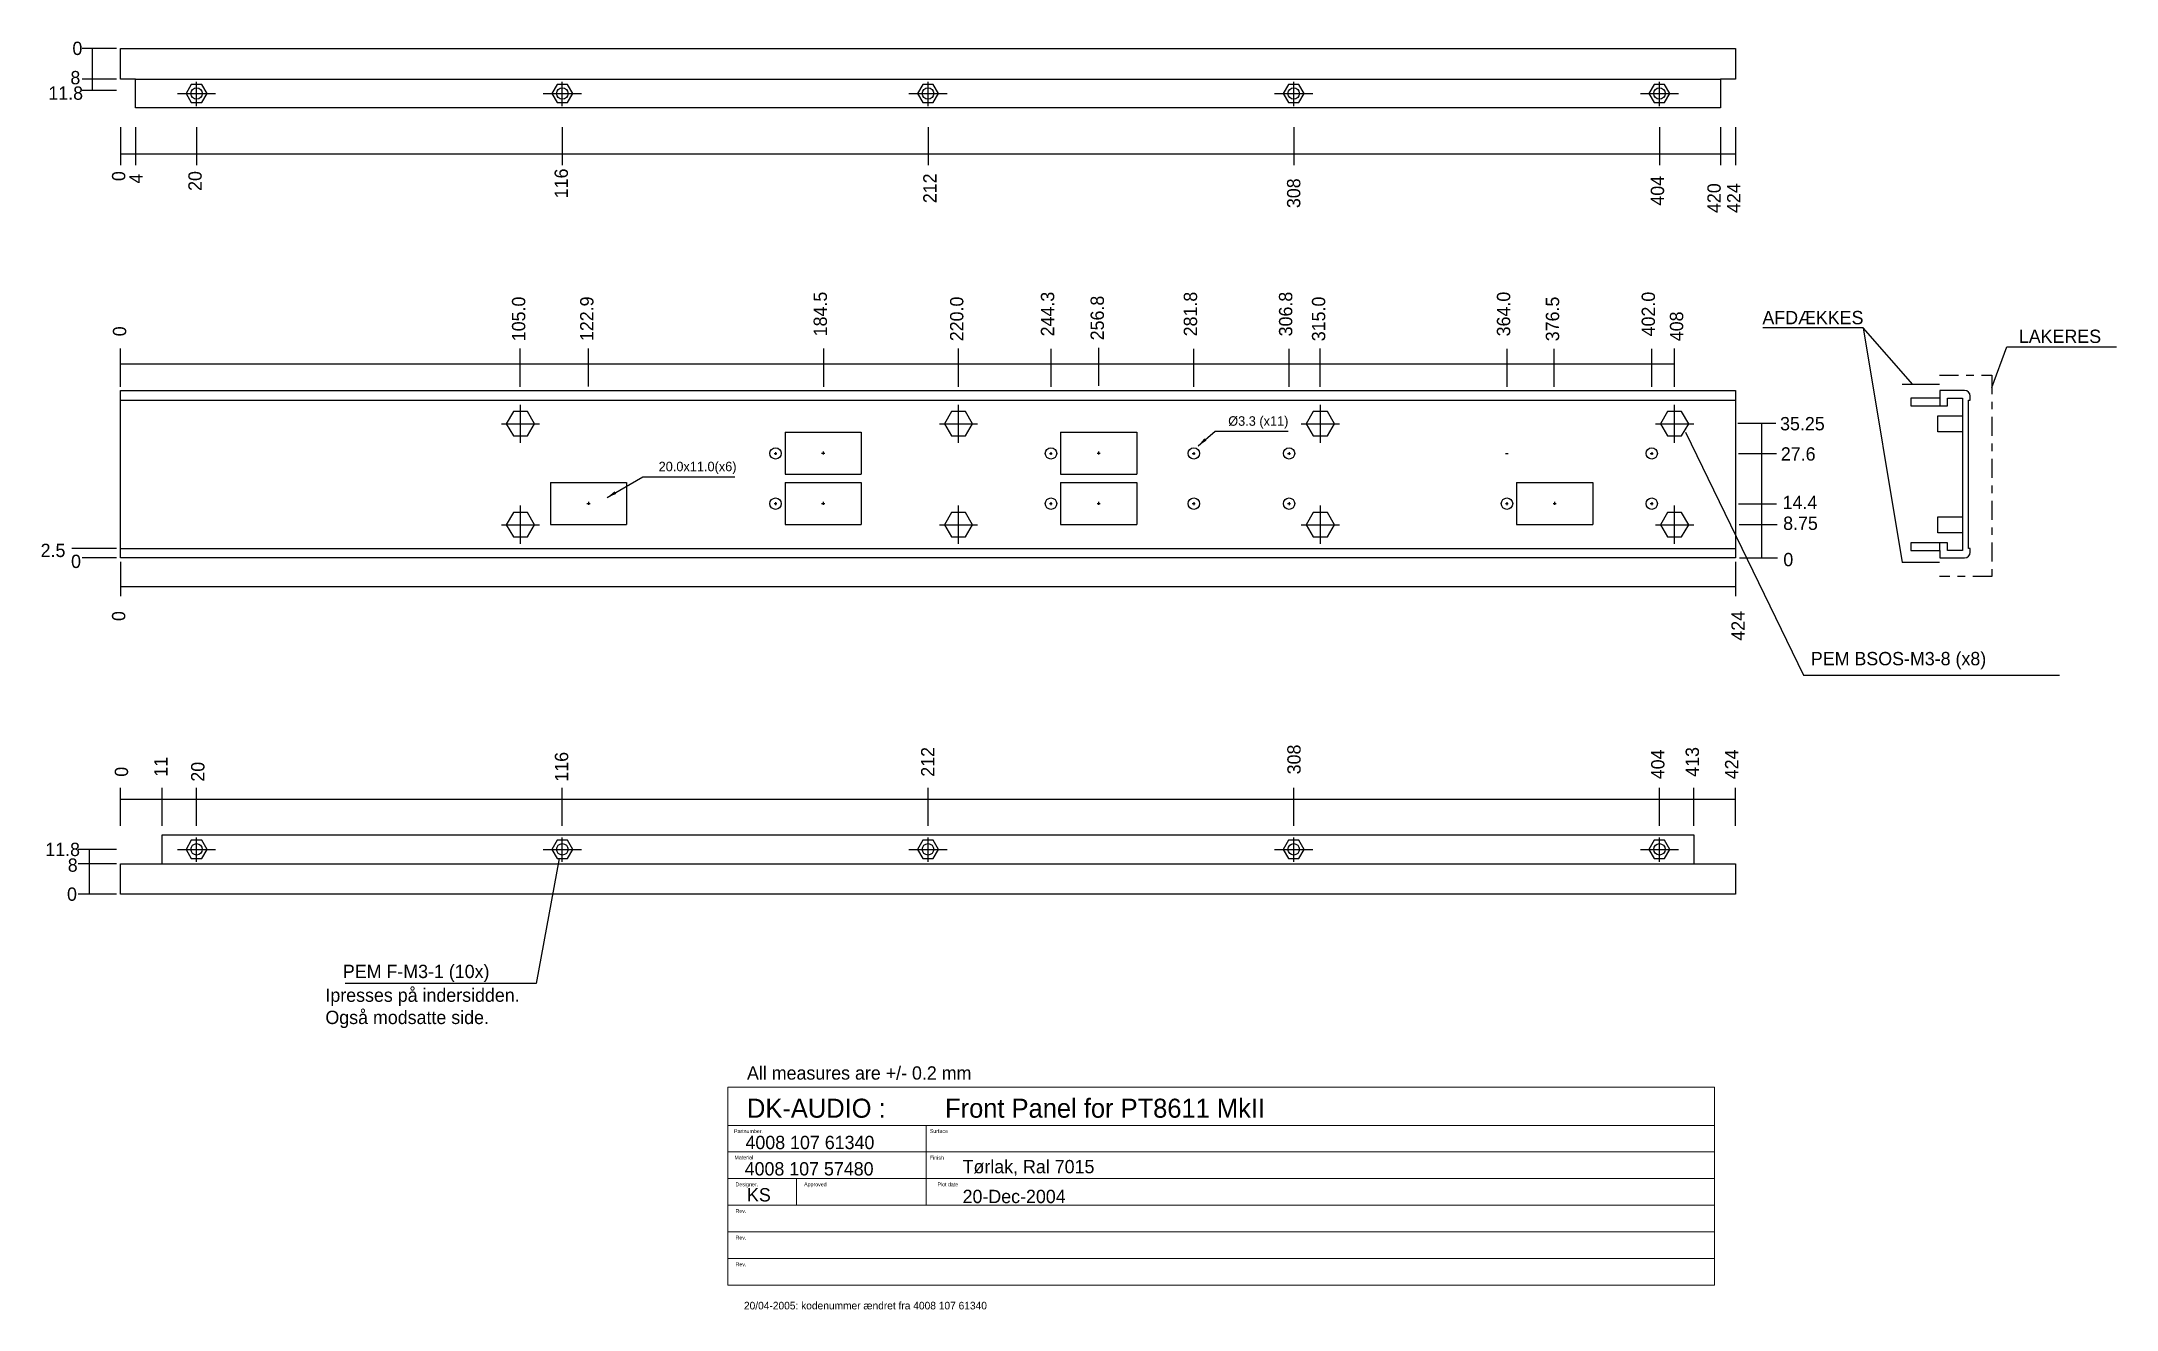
# Model space of a CAD drawing. Header units: millimetres. Extents: x 461 to 1005, y 267 to 600.
import ezdxf

# ---------------------------------------------------------------- set-up
doc = ezdxf.new("R2010")
doc.units = ezdxf.units.MM
doc.linetypes.add('CENT', pattern=[11, 5, -2, 2, -2])
doc.layers.add('110-1DIM', color=1, linetype='Continuous')
doc.layers.add('110-1MEK', color=3, linetype='Continuous')
doc.layers.add('Folie_head', color=2, linetype='Continuous', lineweight=20)
doc.dimstyles.new('ISO-25', dxfattribs={"dimtxt": 2.5, "dimasz": 2.5, "dimexe": 1.25, "dimexo": 0.625, "dimtad": 1, "dimzin": 1, "dimtxsty": 'Standard', "dimcen": 2.5, "dimadec": 0, "dimazin": 0, "dimtfac": 1, "dimtmove": 0, "dimatfit": 3, "dimfxl": 0, "dimarcsym": 0})

msp = doc.modelspace()

# ---------------------------------------------------------------- linework, layer by layer
at = {"layer": '110-1DIM'}
for p, q in [((480.37, 597.92), (471.37, 597.92)), ((473.94, 597.92), (473.94, 586.92)), ((480.37, 589.92), (471.37, 589.92)), ((501.37, 582.82), (501.37, 589.21)), ((597.37, 582.82), (597.37, 589.21)), ((693.37, 582.82), (693.37, 589.21)), ((789.37, 582.82), (789.37, 589.21)), ((885.37, 582.82), (885.37, 589.21)), ((480.37, 586.92), (471.37, 586.92)), ((496.37, 586.12), (506.37, 586.12)), ((592.37, 586.12), (602.37, 586.12)), ((688.37, 586.12), (698.37, 586.12)), ((784.37, 586.12), (794.37, 586.12)), ((880.37, 586.12), (890.37, 586.12)), ((481.37, 577.32), (481.37, 567.32)), ((485.37, 577.32), (485.37, 567.32)), ((501.37, 577.32), (501.37, 567.32)), ((597.37, 577.32), (597.37, 567.32)), ((693.37, 577.32), (693.37, 567.32)), ((789.37, 577.32), (789.37, 567.32)), ((885.37, 577.32), (885.37, 567.32)), ((901.37, 577.32), (901.37, 567.32)), ((905.37, 577.32), (905.37, 567.32)), ((481.37, 570.32), (905.37, 570.32)), ((938.87, 524.57), (912.53, 524.57)), ((938.87, 524.57), (949.13, 462.9)), ((951.94, 509.69), (938.87, 524.57)), ((481.37, 509.12), (481.37, 519.12)), ((586.35, 509.12), (586.35, 519.12)), ((604.25, 509.15), (604.25, 519.15)), ((666.02, 509.12), (666.02, 519.12)), ((701.35, 509.12), (701.35, 519.12)), ((725.68, 509.1), (725.68, 519.1)), ((738.25, 509.35), (738.25, 519.35)), ((763.18, 509.1), (763.18, 519.1)), ((788.18, 509.1), (788.18, 519.1)), ((796.35, 509.12), (796.35, 519.12)), ((845.38, 509.1), (845.38, 519.1)), ((857.75, 509.1), (857.75, 519.1)), ((883.38, 509.1), (883.38, 519.1)), ((889.37, 509.12), (889.37, 519.12)), ((972.61, 508.87), (976.58, 519.61)), ((976.58, 519.61), (1005.36, 519.61)), ((481.37, 515.12), (889.37, 515.12)), ((958.89, 509.69), (949.13, 509.69)), ((586.37, 494.37), (586.37, 504.37)), ((701.37, 494.37), (701.37, 504.37)), ((796.37, 494.37), (796.37, 504.37)), ((889.37, 494.37), (889.37, 504.37)), ((581.37, 499.37), (591.37, 499.37)), ((696.37, 499.37), (706.37, 499.37)), ((791.37, 499.37), (801.37, 499.37)), ((884.37, 499.37), (894.37, 499.37)), ((892.23, 497.19), (923.19, 433.36)), ((905.95, 499.5), (915.9, 499.5)), ((912.23, 464.12), (912.23, 499.45)), ((906.15, 491.55), (916.1, 491.55)), ((586.37, 467.87), (586.37, 477.87)), ((701.37, 467.87), (701.37, 477.87)), ((796.37, 467.87), (796.37, 477.87)), ((889.37, 467.87), (889.37, 477.87)), ((906.15, 478.35), (916.1, 478.35)), ((581.37, 472.87), (591.37, 472.87)), ((696.37, 472.87), (706.37, 472.87)), ((791.37, 472.87), (801.37, 472.87)), ((884.37, 472.87), (894.37, 472.87)), ((906.3, 472.9), (916.25, 472.9)), ((471.37, 466.62), (468.65, 466.62)), ((480.37, 466.62), (471.37, 466.62)), ((480.37, 464.12), (471.37, 464.12)), ((481.37, 463.12), (481.37, 454.12)), ((905.37, 463.12), (905.37, 454.12)), ((906.37, 464.12), (916.37, 464.12)), ((958.89, 462.9), (949.13, 462.9)), ((481.37, 456.62), (905.37, 456.62)), ((923.19, 433.36), (990.39, 433.36)), ((481.37, 393.79), (481.37, 403.79)), ((492.37, 393.79), (492.37, 403.79)), ((501.37, 393.79), (501.37, 403.79)), ((597.37, 393.79), (597.37, 403.79)), ((693.37, 393.79), (693.37, 403.79)), ((789.37, 393.79), (789.37, 403.79)), ((885.37, 393.79), (885.37, 403.79)), ((894.37, 393.79), (894.37, 403.79)), ((905.37, 393.79), (905.37, 403.79)), ((481.37, 400.79), (905.37, 400.79)), ((480.37, 387.59), (470.29, 387.59)), ((473.26, 375.79), (473.26, 387.59)), ((496.37, 387.59), (506.37, 387.59)), ((501.37, 384.29), (501.37, 390.67)), ((592.37, 387.59), (602.37, 387.59)), ((597.37, 384.29), (597.37, 390.67)), ((688.37, 387.59), (698.37, 387.59)), ((693.37, 384.29), (693.37, 390.67)), ((784.37, 387.59), (794.37, 387.59)), ((789.37, 384.29), (789.37, 390.67)), ((880.37, 387.59), (890.37, 387.59)), ((885.37, 384.29), (885.37, 390.67)), ((480.37, 383.79), (470.29, 383.79)), ((596.55, 385.19), (590.51, 352.33)), ((480.37, 375.79), (470.29, 375.79)), ((590.51, 352.33), (540.38, 352.33))]:
    msp.add_line(p, q, dxfattribs=at)
at = {"layer": '110-1DIM', "linetype": 'CENT'}
for p, q in [((958.89, 512.17), (972.61, 512.17)), ((972.61, 512.17), (972.61, 459.27)), ((972.61, 459.27), (958.89, 459.27))]:
    msp.add_line(p, q, dxfattribs=at)
at = {"layer": '110-1MEK'}
for p, q in [((481.37, 597.92), (905.37, 597.92)), ((481.37, 589.92), (481.37, 597.92)), ((905.37, 597.92), (905.37, 589.92)), ((485.37, 589.92), (481.37, 589.92)), ((485.37, 589.92), (901.37, 589.92)), ((485.37, 582.32), (485.37, 589.92)), ((901.37, 589.92), (901.37, 582.32)), ((905.37, 589.92), (901.37, 589.92)), ((901.37, 582.32), (485.37, 582.32)), ((481.37, 508.12), (905.37, 508.12)), ((481.37, 464.12), (481.37, 508.12)), ((905.37, 508.12), (905.37, 464.12)), ((965.47, 508.12), (958.97, 508.12)), ((958.97, 508.12), (958.97, 506.12)), ((966.97, 505.62), (966.97, 506.62)), ((481.37, 505.62), (905.37, 505.62)), ((958.97, 506.12), (951.37, 506.12)), ((951.37, 506.12), (951.37, 504.12)), ((951.37, 504.12), (960.97, 504.12)), ((958.45, 497.27), (958.45, 501.47)), ((958.45, 501.47), (964.97, 501.47)), ((958.97, 506.12), (958.97, 504.12)), ((960.97, 506.12), (964.97, 506.12)), ((960.97, 504.12), (960.97, 506.12)), ((964.97, 506.12), (964.97, 466.12)), ((966.47, 466.62), (966.47, 505.62)), ((966.47, 505.62), (966.97, 505.62)), ((655.85, 497.15), (655.85, 486.15)), ((655.85, 497.15), (675.85, 497.15)), ((675.85, 497.15), (675.85, 486.15)), ((728.15, 497.15), (728.15, 486.15)), ((728.15, 497.15), (748.15, 497.15)), ((748.15, 497.15), (748.15, 486.15)), ((964.97, 497.27), (958.45, 497.27)), ((652.95, 491.6), (653.7, 491.6)), ((653.35, 491.95), (653.35, 491.2)), ((665.45, 491.65), (666.25, 491.65)), ((665.85, 492.05), (665.85, 491.3)), ((725.25, 491.6), (726, 491.6)), ((725.65, 491.95), (725.65, 491.2)), ((737.75, 491.65), (738.55, 491.65)), ((738.15, 492.05), (738.15, 491.3)), ((762.75, 491.6), (763.5, 491.6)), ((763.15, 491.95), (763.15, 491.2)), ((787.75, 491.6), (788.5, 491.6)), ((788.15, 491.95), (788.15, 491.2)), ((844.95, 491.6), (845.7, 491.6)), ((882.95, 491.6), (883.7, 491.6)), ((883.35, 491.95), (883.35, 491.2)), ((655.85, 486.15), (675.85, 486.15)), ((728.15, 486.15), (748.15, 486.15)), ((594.25, 483.95), (614.25, 483.95)), ((594.25, 483.95), (594.25, 472.95)), ((614.25, 483.95), (614.25, 472.95)), ((655.85, 483.95), (675.85, 483.95)), ((655.85, 483.95), (655.85, 472.95)), ((675.85, 483.95), (675.85, 472.95)), ((728.15, 483.95), (748.15, 483.95)), ((728.15, 483.95), (728.15, 472.95)), ((748.15, 483.95), (748.15, 472.95)), ((847.85, 483.95), (867.85, 483.95)), ((847.85, 483.95), (847.85, 472.95)), ((867.85, 483.95), (867.85, 472.95)), ((603.85, 478.45), (604.65, 478.45)), ((604.25, 478.85), (604.25, 478.1)), ((652.95, 478.4), (653.7, 478.4)), ((653.35, 478.75), (653.35, 478)), ((665.45, 478.45), (666.25, 478.45)), ((665.85, 478.85), (665.85, 478.1)), ((725.25, 478.4), (726, 478.4)), ((725.65, 478.75), (725.65, 478)), ((737.75, 478.45), (738.55, 478.45)), ((738.15, 478.85), (738.15, 478.1)), ((762.75, 478.4), (763.5, 478.4)), ((763.15, 478.75), (763.15, 478)), ((787.75, 478.4), (788.5, 478.4)), ((788.15, 478.75), (788.15, 478)), ((844.95, 478.4), (845.7, 478.4)), ((844.95, 478.4), (845.7, 478.4)), ((845.35, 478.75), (845.35, 478)), ((845.35, 478.75), (845.35, 478)), ((857.45, 478.45), (858.25, 478.45)), ((857.85, 478.85), (857.85, 478.1)), ((882.95, 478.4), (883.7, 478.4)), ((883.35, 478.75), (883.35, 478)), ((958.45, 474.97), (964.97, 474.97)), ((958.45, 470.77), (958.45, 474.97)), ((594.25, 472.95), (614.25, 472.95)), ((655.85, 472.95), (675.85, 472.95)), ((728.15, 472.95), (748.15, 472.95)), ((847.85, 472.95), (867.85, 472.95)), ((964.97, 470.77), (958.45, 470.77)), ((481.37, 466.62), (905.37, 466.62)), ((905.37, 464.12), (481.37, 464.12)), ((960.97, 468.12), (951.37, 468.12)), ((951.37, 468.12), (951.37, 466.12)), ((951.37, 466.12), (958.97, 466.12)), ((958.97, 466.12), (958.97, 468.12)), ((958.97, 466.12), (958.97, 464.12)), ((958.97, 464.12), (965.47, 464.12)), ((960.97, 466.12), (960.97, 468.12)), ((964.97, 466.12), (960.97, 466.12)), ((966.97, 466.62), (966.47, 466.62)), ((966.97, 465.62), (966.97, 466.62)), ((492.37, 391.39), (894.37, 391.39)), ((492.37, 383.79), (492.37, 391.39)), ((894.37, 391.39), (894.37, 383.79)), ((481.37, 375.79), (481.37, 383.79)), ((481.37, 383.79), (492.37, 383.79)), ((492.37, 383.79), (894.37, 383.79)), ((894.37, 383.79), (905.37, 383.79)), ((905.37, 383.79), (905.37, 375.79)), ((905.37, 375.79), (481.37, 375.79))]:
    msp.add_line(p, q, dxfattribs=at)
for points in [[(499.98, 588.52), (498.6, 586.12), (499.98, 583.72), (502.75, 583.72), (504.14, 586.12), (502.75, 588.52)], [(595.98, 588.52), (594.6, 586.12), (595.98, 583.72), (598.75, 583.72), (600.14, 586.12), (598.75, 588.52)], [(691.98, 588.52), (690.6, 586.12), (691.98, 583.72), (694.75, 583.72), (696.14, 586.12), (694.75, 588.52)], [(787.98, 588.52), (786.6, 586.12), (787.98, 583.72), (790.75, 583.72), (792.14, 586.12), (790.75, 588.52)], [(883.98, 588.52), (882.6, 586.12), (883.98, 583.72), (886.75, 583.72), (888.14, 586.12), (886.75, 588.52)], [(584.52, 502.57), (582.67, 499.37), (584.52, 496.17), (588.21, 496.17), (590.06, 499.37), (588.21, 502.57)], [(699.52, 502.57), (697.67, 499.37), (699.52, 496.17), (703.21, 496.17), (705.06, 499.37), (703.21, 502.57)], [(794.52, 502.57), (792.67, 499.37), (794.52, 496.17), (798.21, 496.17), (800.06, 499.37), (798.21, 502.57)], [(887.52, 502.57), (885.67, 499.37), (887.52, 496.17), (891.21, 496.17), (893.06, 499.37), (891.21, 502.57)], [(584.52, 476.07), (582.67, 472.87), (584.52, 469.67), (588.21, 469.67), (590.06, 472.87), (588.21, 476.07)], [(699.52, 476.07), (697.67, 472.87), (699.52, 469.67), (703.21, 469.67), (705.06, 472.87), (703.21, 476.07)], [(794.52, 476.07), (792.67, 472.87), (794.52, 469.67), (798.21, 469.67), (800.06, 472.87), (798.21, 476.07)], [(887.52, 476.07), (885.67, 472.87), (887.52, 469.67), (891.21, 469.67), (893.06, 472.87), (891.21, 476.07)], [(499.98, 389.99), (498.6, 387.59), (499.98, 385.19), (502.75, 385.19), (504.14, 387.59), (502.75, 389.99)], [(595.98, 389.99), (594.6, 387.59), (595.98, 385.19), (598.75, 385.19), (600.14, 387.59), (598.75, 389.99)], [(691.98, 389.99), (690.6, 387.59), (691.98, 385.19), (694.75, 385.19), (696.14, 387.59), (694.75, 389.99)], [(787.98, 389.99), (786.6, 387.59), (787.98, 385.19), (790.75, 385.19), (792.14, 387.59), (790.75, 389.99)], [(883.98, 389.99), (882.6, 387.59), (883.98, 385.19), (886.75, 385.19), (888.14, 387.59), (886.75, 389.99)]]:
    msp.add_lwpolyline(points, close=True, dxfattribs=at)
for centre in [(501.37, 586.12), (597.37, 586.12), (693.37, 586.12), (789.37, 586.12), (885.37, 586.12), (653.35, 491.6), (725.65, 491.6), (763.15, 491.6), (788.15, 491.6), (883.35, 491.6), (653.35, 478.4), (725.65, 478.4), (763.15, 478.4), (788.15, 478.4), (845.35, 478.4), (883.35, 478.4), (501.37, 387.59), (597.37, 387.59), (693.37, 387.59), (789.37, 387.59), (885.37, 387.59)]:
    msp.add_circle(centre, 1.5, dxfattribs=at)
for centre, start, end in [((965.47, 506.62), 0, 90), ((965.47, 465.62), 270, 0)]:
    msp.add_arc(centre, 1.5, start, end, dxfattribs=at)
at = {"layer": 'Folie_head'}
for p, q in [((640.85, 325.1), (899.81, 325.1)), ((640.85, 273.1), (640.85, 325.1)), ((899.81, 325.1), (899.81, 273.1)), ((899.81, 273.1), (640.85, 273.1))]:
    msp.add_line(p, q, dxfattribs=at)
at = {"layer": 'Folie_head', "color": 2}
for p, q in [((640.85, 315.1), (899.81, 315.1)), ((692.85, 315.1), (692.85, 308.1)), ((640.85, 308.1), (899.81, 308.1)), ((692.85, 308.1), (692.85, 301.1)), ((640.85, 301.1), (899.81, 301.1)), ((658.85, 301.1), (658.85, 294.1)), ((692.85, 301.1), (692.85, 294.1)), ((640.85, 294.1), (899.81, 294.1)), ((640.85, 287.1), (899.81, 287.1)), ((640.85, 280.1), (899.81, 280.1))]:
    msp.add_line(p, q, dxfattribs=at)

# ---------------------------------------------------------------- texts
at = {"layer": '110-1DIM'}
for s, p in [('0', (468.77, 596.24)), ('8', (468.24, 588.54)), ('11.8', (462.45, 584.48)), ('AFDÆKKES', (912.41, 525.52)), ('LAKERES', (979.73, 520.6)), ('35.25', (917.05, 497.65)), ('27.6', (917.25, 489.7)), ('14.4', (917.7, 476.95)), ('8.75', (917.85, 471.5)), ('2.5', (460.42, 464.37)), ('0', (468.41, 461.49)), ('0', (917.9, 461.96)), ('PEM BSOS-M3-8 (x8)', (925.13, 435.94)), ('11.8', (461.64, 385.83)), ('8', (467.54, 381.71)), ('0', (467.35, 374.08)), ('PEM F-M3-1 (10x)', (539.76, 353.78)), ('Ipresses på indersidden.', (535.18, 347.54)), ('Også modsatte side.', (535.18, 341.7))]:
    msp.add_text(s, height=3.5, dxfattribs=at).set_placement(p)
for s, p in [('0', (482.65, 563.12)), ('4', (487.19, 562.47)), ('20', (502.7, 560.54)), ('116', (598.84, 558.61)), ('212', (695.62, 557.32)), ('308', (791.11, 556.03)), ('404', (886.6, 556.67)), ('420', (901.46, 554.74)), ('424', (906.65, 554.74)), ('184.5', (666.84, 522.35)), ('244.3', (726.5, 522.34)), ('281.8', (764, 522.34)), ('306.8', (789, 522.34)), ('364.0', (846.2, 522.34)), ('402.0', (884.2, 522.34)), ('105.0', (587.65, 521.06)), ('122.9', (605.55, 521.1)), ('220.0', (702.65, 521.06)), ('256.8', (739.55, 521.3)), ('315.0', (797.65, 521.06)), ('376.5', (859.05, 521.05)), ('408', (891.62, 521.06)), ('0', (482.9, 522.35)), ('0', (482.65, 447.56)), ('424', (907.78, 442.4)), ('212', (695.06, 406.66)), ('308', (791.19, 407.3)), ('413', (895.75, 406.66)), ('0', (483.38, 406.66)), ('11', (493.73, 406.66)), ('20', (503.43, 405.37)), ('116', (598.92, 405.37)), ('404', (886.69, 406.01)), ('424', (906.09, 406.01))]:
    msp.add_text(s, height=3.5, rotation=90, dxfattribs=at).set_placement(p)
at = {"layer": '110-1DIM', "char_height": 2.5, "attachment_point": 9}
for s, insert in [('Ø3.3 (x11)', (787.97, 498.1)), ('20.0x11.0(x6)', (643.1, 486.15))]:
    msp.add_mtext(s, dxfattribs=dict(at, insert=insert))
at = {"layer": '110-1MEK', "insert": (645.05, 268.75), "char_height": 2, "width": 98.45, "attachment_point": 1}
msp.add_mtext('20/04-2005: kodenummer ændret fra 4008 107 61340', dxfattribs=at)
at = {"layer": 'Folie_head', "color": 2}
for s, p in [('All measures are +/- 0.2 mm', (645.85, 327.1)), ('4008 107 61340', (645.45, 308.85)), ('4008 107 57480', (645.24, 301.93)), ('Tørlak, Ral 7015', (702.45, 302.5)), ('KS', (645.85, 295.1)), ('20-Dec-2004', (702.45, 294.67))]:
    msp.add_text(s, height=3.5, dxfattribs=at).set_placement(p)
at = {"layer": 'Folie_head'}
for s, p in [('DK-AUDIO :', (645.85, 317.1)), ('Front Panel for PT8611 MkII', (697.85, 317.1))]:
    msp.add_text(s, height=5, dxfattribs=at).set_placement(p)
at = {"layer": 'Folie_head', "color": 7}
for s, p in [('Partnumber.', (642.44, 313.06)), ('Surface', (693.85, 313.1)), ('Material', (642.57, 306.16)), ('Finish', (693.85, 306.1)), ('Designer.', (642.85, 299.1)), ('Approved', (660.85, 299.1)), ('Plot date', (695.85, 299.1)), ('Rev.', (642.85, 292.1)), ('Rev.', (642.85, 285.1)), ('Rev.', (642.85, 278.1))]:
    msp.add_text(s, height=1, dxfattribs=at).set_placement(p)

# ---------------------------------------------------------------- leaders
at = {"layer": '110-1DIM'}
for points in [[(764.3, 493.6), (768.75, 497.45), (787.95, 497.45)], [(609.15, 480.05), (618.5, 485.4), (642.7, 485.45)]]:
    msp.add_leader(points, dimstyle='ISO-25', override={"dimgap": 0.625, "dimtad": 0}, dxfattribs=at)

doc.saveas('drawing.dxf')
